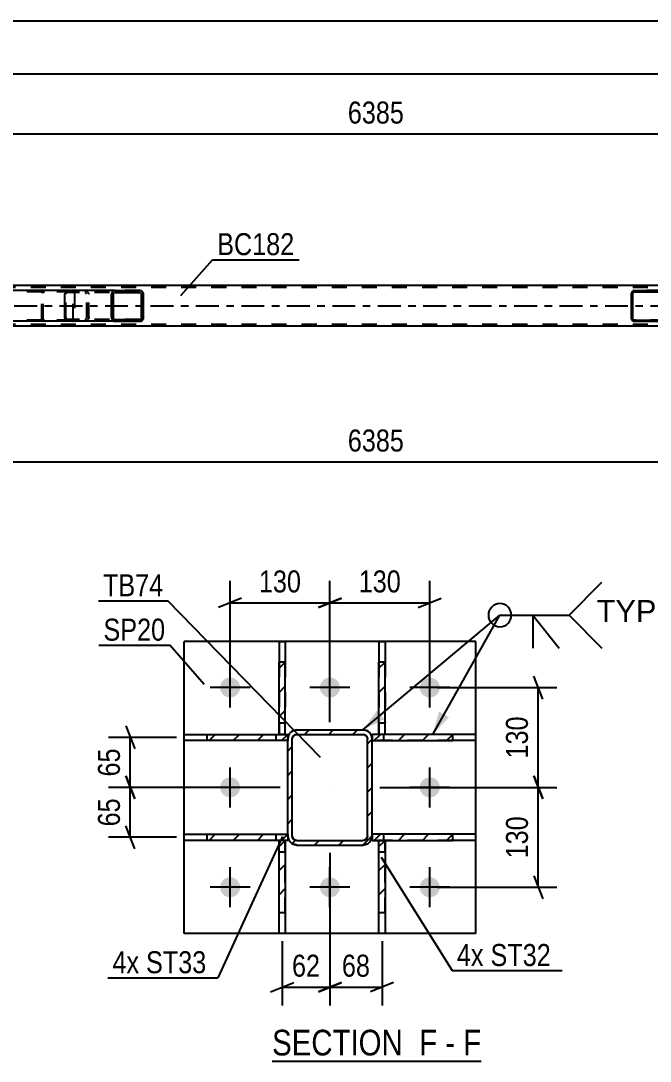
# Model space of a CAD drawing. Header units: millimetres. Extents: x 0 to 841, y 0 to 594.
# Drawn here: x 320.6 to 402.5, y 146 to 281.4 of the extents above; entities that cross this region are included whole.
import ezdxf

# ---------------------------------------------------------------- set-up
doc = ezdxf.new("R2010")
doc.units = ezdxf.units.MM
doc.linetypes.add('DXK_LINE_DOT2', pattern=[3.9198, 1.9599, -1.9599])
doc.linetypes.add('DXK_LINE_DOT3', pattern=[5.9187, 2.979, -0.9799, 0.9799, -0.9799])
doc.styles.add('Arial', font='ARIAL.TTF', dxfattribs={"height": 0.2})
doc.styles.add('Arial Narrow', font='ARIALN.TTF', dxfattribs={"height": 0.2})

# ---------------------------------------------------------------- blocks, each defined once
blk = doc.blocks.new('Unknown-814748264-17 - 5755')
at = {"color": 6, "linetype": 'Continuous'}
blk.add_line((353.31, 145.96), (380.53, 145.96), dxfattribs=at)
at = {"color": 0, "linetype": 'Continuous'}
for points in [[(371.42, 146.71), (371.42, 150.21), (353.31, 150.21), (353.31, 146.71)], [(374.81, 146.71), (374.81, 150.21), (372.47, 150.21), (372.47, 146.71)], [(377.14, 146.71), (377.14, 150.21), (375.86, 150.21), (375.86, 146.71)], [(380.53, 146.71), (380.53, 150.21), (378.19, 150.21), (378.19, 146.71)]]:
    blk.add_wipeout(points, dxfattribs=at)
at = {"color": 7, "linetype": 'Continuous', "style": 'Arial Narrow'}
for s, p in [('SECTION ', (353.31, 146.71)), ('F', (372.47, 146.71)), ('F', (378.19, 146.71)), ('-', (375.86, 146.71))]:
    blk.add_text(s, height=3.34, dxfattribs=at).set_placement(p)
blk = doc.blocks.new('Part-814748264-2548 - 2466')
at = {"color": 2, "linetype": 'Continuous'}
for p, q in [((762.85, 246.91), (100.73, 246.91)), ((493.73, 241.63), (244.33, 241.63))]:
    blk.add_line(p, q, dxfattribs=at)
at = {"color": 7, "linetype": 'DXK_LINE_DOT2'}
for p, q in [((762.85, 246.67), (100.73, 246.67)), ((762.85, 241.87), (100.73, 241.87))]:
    blk.add_line(p, q, dxfattribs=at)
at = {"color": 7, "linetype": 'DXK_LINE_DOT3'}
blk.add_line((100.73, 244.27), (762.85, 244.27), dxfattribs=at)
blk = doc.blocks.new('Part-814748264-2715 - 2466')
at = {"linetype": 'Continuous'}
h = blk.add_hatch(dxfattribs=at)
h.set_pattern_fill('', scale=0.7, style=0, pattern_type=0)
h.set_pattern_definition([(45, (336.537, 245.9688), (-1.57154, 1.57154), [])])
h.paths.add_polyline_path([(336.58, 245.79), (336.54, 245.97), (336.43, 246.12), (336.26, 246.23), (336.07, 246.27), (332.89, 246.27), (332.7, 246.23), (332.53, 246.12), (332.42, 245.97), (332.39, 245.79), (332.39, 242.75), (332.42, 242.56), (332.53, 242.41), (332.7, 242.3), (332.89, 242.27), (336.07, 242.27), (336.26, 242.3), (336.43, 242.41), (336.54, 242.56), (336.58, 242.75)])
h.paths.add_polyline_path([(336.3, 242.65), (336.25, 242.58), (336.17, 242.52), (336.07, 242.51), (332.89, 242.51), (332.79, 242.52), (332.71, 242.58), (332.66, 242.65), (332.64, 242.75), (332.64, 245.79), (332.66, 245.88), (332.71, 245.95), (332.79, 246.01), (332.89, 246.03), (336.07, 246.03), (336.17, 246.01), (336.25, 245.95), (336.3, 245.88), (336.32, 245.79), (336.32, 242.75)])
at = {"color": 2, "linetype": 'Continuous'}
for p, q in [((326.32, 245.79), (326.34, 245.97)), ((326.32, 242.75), (326.32, 245.79)), ((326.34, 245.97), (326.4, 246.12)), ((326.4, 246.12), (326.48, 246.23)), ((326.48, 246.23), (326.59, 246.27)), ((332.89, 246.27), (326.59, 246.27)), ((332.42, 245.97), (332.39, 245.79)), ((332.39, 242.75), (332.39, 245.79)), ((332.64, 245.79), (332.66, 245.88)), ((332.64, 242.75), (332.64, 245.79)), ((332.66, 245.88), (332.71, 245.95)), ((332.89, 246.27), (332.7, 246.23)), ((332.71, 245.95), (332.79, 246.01)), ((332.79, 246.01), (332.89, 246.03)), ((332.89, 246.27), (336.07, 246.27)), ((332.89, 246.03), (336.07, 246.03)), ((336.26, 246.23), (336.07, 246.27)), ((336.07, 246.03), (336.17, 246.01)), ((336.17, 246.01), (336.25, 245.95)), ((336.25, 245.95), (336.3, 245.88)), ((336.3, 245.88), (336.32, 245.79)), ((336.32, 242.75), (336.32, 245.79)), ((336.58, 245.79), (336.54, 245.97)), ((336.58, 242.75), (336.58, 245.79)), ((326.34, 242.56), (326.32, 242.75)), ((326.4, 242.41), (326.34, 242.56)), ((332.39, 242.75), (332.42, 242.56)), ((332.66, 242.65), (332.64, 242.75)), ((332.71, 242.58), (332.66, 242.65)), ((332.79, 242.52), (332.71, 242.58)), ((332.89, 242.51), (332.79, 242.52)), ((332.89, 242.51), (336.07, 242.51)), ((336.17, 242.52), (336.07, 242.51)), ((336.25, 242.58), (336.17, 242.52)), ((336.3, 242.65), (336.25, 242.58)), ((336.32, 242.75), (336.3, 242.65)), ((336.54, 242.56), (336.58, 242.75)), ((326.48, 242.3), (326.4, 242.41)), ((326.59, 242.27), (326.48, 242.3)), ((332.89, 242.27), (326.59, 242.27)), ((332.7, 242.3), (332.89, 242.27)), ((332.89, 242.27), (336.07, 242.27)), ((336.07, 242.27), (336.26, 242.3))]:
    blk.add_line(p, q, dxfattribs=at)
at = {"color": 7, "linetype": 'DXK_LINE_DOT2'}
for p, q in [((326.46, 245.88), (326.45, 245.79)), ((326.45, 242.75), (326.45, 245.79)), ((326.49, 245.95), (326.46, 245.88)), ((326.54, 246.01), (326.49, 245.95)), ((326.59, 246.03), (326.54, 246.01)), ((336.07, 246.03), (326.59, 246.03)), ((327.58, 246.03), (327.58, 246.27)), ((328.92, 246.27), (329.11, 246.23)), ((329.02, 246.01), (328.92, 246.03)), ((329.1, 245.95), (329.02, 246.01)), ((329.15, 245.88), (329.1, 245.95)), ((329.17, 245.79), (329.15, 245.88)), ((329.17, 242.75), (329.17, 245.79)), ((329.39, 245.97), (329.43, 245.79)), ((329.43, 242.75), (329.43, 245.79)), ((336.07, 246.27), (332.89, 246.27)), ((326.45, 242.75), (326.46, 242.65)), ((326.46, 242.65), (326.49, 242.58)), ((326.49, 242.58), (326.54, 242.52)), ((326.54, 242.52), (326.59, 242.51)), ((336.07, 242.51), (326.59, 242.51)), ((327.58, 242.27), (327.58, 242.51)), ((328.92, 242.51), (329.02, 242.52)), ((329.02, 242.52), (329.1, 242.58)), ((329.1, 242.58), (329.15, 242.65)), ((329.15, 242.65), (329.17, 242.75)), ((329.43, 242.75), (329.39, 242.56)), ((329.11, 242.3), (328.92, 242.27)), ((336.07, 242.27), (332.89, 242.27))]:
    blk.add_line(p, q, dxfattribs=at)
for centre, start, end in [((328.94, 245.77), 23.8494, 68.8059), ((328.94, 242.76), 291.1941, 336.1506)]:
    blk.add_arc(centre, 0.492, start, end, dxfattribs=at)
at = {"color": 2, "linetype": 'Continuous'}
for centre, start, end in [((332.87, 245.77), 111.1941, 156.1506), ((336.09, 245.77), 23.8494, 68.8059), ((332.87, 242.76), 203.8494, 248.8059), ((336.09, 242.76), 291.1941, 336.1506)]:
    blk.add_arc(centre, 0.492, start, end, dxfattribs=at)
blk = doc.blocks.new('Part-814748264-2716 - 2466')
at = {"linetype": 'Continuous'}
h = blk.add_hatch(dxfattribs=at)
h.set_pattern_fill('', scale=0.7, style=0, pattern_type=0)
h.set_pattern_definition([(45, (404.339, 246.0676), (-1.57154, 1.57154), [])])
h.paths.add_polyline_path([(404.37, 245.95), (404.34, 246.07), (404.27, 246.17), (404.15, 246.24), (404.02, 246.27), (400.45, 246.27), (400.32, 246.24), (400.21, 246.17), (400.13, 246.07), (400.11, 245.95), (400.11, 242.59), (400.13, 242.46), (400.21, 242.36), (400.32, 242.29), (400.45, 242.27), (404.02, 242.27), (404.15, 242.29), (404.27, 242.36), (404.34, 242.46), (404.37, 242.59)])
h.paths.add_polyline_path([(404.18, 242.52), (404.14, 242.47), (404.09, 242.44), (404.02, 242.43), (400.45, 242.43), (400.38, 242.44), (400.33, 242.47), (400.29, 242.52), (400.28, 242.59), (400.28, 245.95), (400.29, 246.01), (400.33, 246.06), (400.38, 246.09), (400.45, 246.11), (404.02, 246.11), (404.09, 246.09), (404.14, 246.06), (404.18, 246.01), (404.19, 245.95), (404.19, 242.59)])
at = {"color": 2, "linetype": 'Continuous'}
for p, q in [((400.13, 246.07), (400.11, 245.95)), ((400.11, 242.59), (400.11, 245.95)), ((400.28, 245.95), (400.29, 246.01)), ((400.28, 242.59), (400.28, 245.95)), ((400.29, 246.01), (400.33, 246.06)), ((400.45, 246.27), (400.32, 246.24)), ((400.33, 246.06), (400.38, 246.09)), ((400.38, 246.09), (400.45, 246.11)), ((400.45, 246.27), (404.02, 246.27)), ((400.45, 246.11), (404.02, 246.11)), ((411.72, 246.27), (404.02, 246.27)), ((404.15, 246.24), (404.02, 246.27)), ((404.02, 246.11), (404.09, 246.09)), ((404.09, 246.09), (404.14, 246.06)), ((404.14, 246.06), (404.18, 246.01)), ((404.18, 246.01), (404.19, 245.95)), ((404.19, 242.59), (404.19, 245.95)), ((404.37, 245.95), (404.34, 246.07)), ((404.37, 242.59), (404.37, 245.95)), ((400.11, 242.59), (400.13, 242.46)), ((400.29, 242.52), (400.28, 242.59)), ((400.33, 242.47), (400.29, 242.52)), ((400.38, 242.44), (400.33, 242.47)), ((400.45, 242.43), (400.38, 242.44)), ((400.45, 242.43), (404.02, 242.43)), ((404.09, 242.44), (404.02, 242.43)), ((404.14, 242.47), (404.09, 242.44)), ((404.18, 242.52), (404.14, 242.47)), ((404.19, 242.59), (404.18, 242.52)), ((404.34, 242.46), (404.37, 242.59)), ((400.32, 242.29), (400.45, 242.27)), ((400.45, 242.27), (404.02, 242.27)), ((404.02, 242.27), (404.15, 242.29)), ((411.72, 242.27), (404.02, 242.27))]:
    blk.add_line(p, q, dxfattribs=at)
at = {"color": 7, "linetype": 'DXK_LINE_DOT2'}
for p, q in [((404.02, 246.27), (400.45, 246.27)), ((412.37, 246.11), (400.45, 246.11)), ((408.46, 245.95), (408.48, 246.07)), ((408.46, 242.59), (408.46, 245.95)), ((408.64, 246.01), (408.63, 245.95)), ((408.63, 242.59), (408.63, 245.95)), ((408.68, 246.06), (408.64, 246.01)), ((408.67, 246.24), (408.8, 246.27)), ((408.68, 246.06), (408.69, 246.07)), ((408.69, 246.07), (408.73, 246.09)), ((408.73, 246.09), (408.8, 246.11)), ((412.37, 246.27), (411.72, 246.27)), ((412.37, 246.27), (412.5, 246.24)), ((412.44, 246.09), (412.37, 246.11)), ((412.49, 246.06), (412.44, 246.09)), ((412.53, 246.01), (412.49, 246.06)), ((412.54, 245.95), (412.53, 246.01)), ((412.54, 242.59), (412.54, 245.95)), ((412.69, 246.07), (412.71, 245.95)), ((412.71, 245.95), (412.71, 242.59)), ((412.37, 242.43), (400.45, 242.43)), ((408.48, 242.46), (408.46, 242.59)), ((408.63, 242.59), (408.64, 242.52)), ((408.64, 242.52), (408.68, 242.47)), ((408.68, 242.47), (408.69, 242.46)), ((408.69, 242.46), (408.73, 242.44)), ((408.73, 242.44), (408.8, 242.43)), ((412.37, 242.43), (412.44, 242.44)), ((412.44, 242.44), (412.49, 242.47)), ((412.49, 242.47), (412.53, 242.52)), ((412.53, 242.52), (412.54, 242.59)), ((412.71, 242.59), (412.69, 242.46)), ((404.02, 242.27), (400.45, 242.27)), ((408.8, 242.27), (408.67, 242.29)), ((412.37, 242.27), (411.72, 242.27)), ((412.5, 242.29), (412.37, 242.27))]:
    blk.add_line(p, q, dxfattribs=at)
at = {"color": 2, "linetype": 'Continuous'}
for centre, start, end in [((400.44, 245.93), 110.7583, 155.68), ((404.04, 245.93), 24.32, 69.2417), ((400.44, 242.6), 204.32, 249.2417), ((404.04, 242.6), 290.7583, 335.68)]:
    blk.add_arc(centre, 0.331, start, end, dxfattribs=at)
at = {"color": 7, "linetype": 'DXK_LINE_DOT2'}
for centre, start, end in [((408.79, 245.93), 110.7583, 155.6801), ((412.39, 245.93), 24.3199, 69.2417), ((408.79, 242.6), 204.3199, 249.2417), ((412.39, 242.6), 290.7583, 335.6801)]:
    blk.add_arc(centre, 0.331, start, end, dxfattribs=at)
blk = doc.blocks.new('Part-814748264-2740 - 2466')
at = {"linetype": 'Continuous'}
h = blk.add_hatch(dxfattribs=at)
h.set_pattern_fill('', scale=0.7, style=0, pattern_type=0)
h.set_pattern_definition([(45, (319.2049, 246.0676), (-1.57154, 1.57154), [])])
h.paths.add_polyline_path([(319.23, 245.95), (319.2, 246.07), (319.13, 246.17), (319.02, 246.24), (318.89, 246.27), (315.31, 246.27), (315.18, 246.24), (315.07, 246.17), (315, 246.07), (314.97, 245.95), (314.97, 242.59), (315, 242.46), (315.07, 242.36), (315.18, 242.29), (315.31, 242.27), (318.89, 242.27), (319.02, 242.29), (319.13, 242.36), (319.2, 242.46), (319.23, 242.59)])
h.paths.add_polyline_path([(319.05, 242.52), (319.01, 242.47), (318.96, 242.44), (318.89, 242.43), (315.31, 242.43), (315.25, 242.44), (315.19, 242.47), (315.16, 242.52), (315.14, 242.59), (315.14, 245.95), (315.16, 246.01), (315.19, 246.06), (315.25, 246.09), (315.31, 246.11), (318.89, 246.11), (318.96, 246.09), (319.01, 246.06), (319.05, 246.01), (319.06, 245.95), (319.06, 242.59)])
at = {"color": 2, "linetype": 'Continuous'}
for p, q in [((315, 246.07), (314.97, 245.95)), ((314.97, 242.59), (314.97, 245.95)), ((315.14, 245.95), (315.16, 246.01)), ((315.14, 242.59), (315.14, 245.95)), ((315.16, 246.01), (315.19, 246.06)), ((315.31, 246.27), (315.18, 246.24)), ((315.19, 246.06), (315.25, 246.09)), ((315.25, 246.09), (315.31, 246.11)), ((315.31, 246.27), (318.89, 246.27)), ((315.31, 246.11), (318.89, 246.11)), ((326.59, 246.27), (318.89, 246.27)), ((319.02, 246.24), (318.89, 246.27)), ((318.89, 246.11), (318.96, 246.09)), ((318.96, 246.09), (319.01, 246.06)), ((319.01, 246.06), (319.05, 246.01)), ((319.05, 246.01), (319.06, 245.95)), ((319.06, 242.59), (319.06, 245.95)), ((319.23, 245.95), (319.2, 246.07)), ((319.23, 242.59), (319.23, 245.95)), ((314.97, 242.59), (315, 242.46)), ((315.16, 242.52), (315.14, 242.59)), ((315.19, 242.47), (315.16, 242.52)), ((315.25, 242.44), (315.19, 242.47)), ((315.31, 242.43), (315.25, 242.44)), ((315.31, 242.43), (318.89, 242.43)), ((318.96, 242.44), (318.89, 242.43)), ((319.01, 242.47), (318.96, 242.44)), ((319.05, 242.52), (319.01, 242.47)), ((319.06, 242.59), (319.05, 242.52)), ((319.2, 242.46), (319.23, 242.59)), ((315.18, 242.29), (315.31, 242.27)), ((315.31, 242.27), (318.89, 242.27)), ((318.89, 242.27), (319.02, 242.29)), ((326.59, 242.27), (318.89, 242.27))]:
    blk.add_line(p, q, dxfattribs=at)
at = {"color": 7, "linetype": 'DXK_LINE_DOT2'}
for p, q in [((318.89, 246.27), (315.31, 246.27)), ((327.24, 246.11), (315.31, 246.11)), ((323.32, 245.95), (323.35, 246.07)), ((323.32, 242.59), (323.32, 245.95)), ((323.51, 246.01), (323.49, 245.95)), ((323.49, 242.59), (323.49, 245.95)), ((323.54, 246.06), (323.51, 246.01)), ((323.53, 246.24), (323.66, 246.27)), ((323.54, 246.06), (323.56, 246.07)), ((323.56, 246.07), (323.6, 246.09)), ((323.6, 246.09), (323.66, 246.11)), ((327.24, 246.27), (326.59, 246.27)), ((327.24, 246.27), (327.37, 246.24)), ((327.3, 246.09), (327.24, 246.11)), ((327.36, 246.06), (327.3, 246.09)), ((327.4, 246.01), (327.36, 246.06)), ((327.41, 245.95), (327.4, 246.01)), ((327.41, 242.59), (327.41, 245.95)), ((327.55, 246.07), (327.58, 245.95)), ((327.58, 245.95), (327.58, 242.59)), ((327.24, 242.43), (315.31, 242.43)), ((323.35, 242.46), (323.32, 242.59)), ((323.49, 242.59), (323.51, 242.52)), ((323.51, 242.52), (323.54, 242.47)), ((323.54, 242.47), (323.56, 242.46)), ((323.56, 242.46), (323.6, 242.44)), ((323.6, 242.44), (323.66, 242.43)), ((327.24, 242.43), (327.3, 242.44)), ((327.3, 242.44), (327.36, 242.47)), ((327.36, 242.47), (327.4, 242.52)), ((327.4, 242.52), (327.41, 242.59)), ((327.58, 242.59), (327.55, 242.46)), ((318.89, 242.27), (315.31, 242.27)), ((323.66, 242.27), (323.53, 242.29)), ((327.24, 242.27), (326.59, 242.27)), ((327.37, 242.29), (327.24, 242.27))]:
    blk.add_line(p, q, dxfattribs=at)
at = {"color": 2, "linetype": 'Continuous'}
for centre, start, end in [((315.3, 245.93), 110.7583, 155.68), ((318.9, 245.93), 24.32, 69.2417), ((315.3, 242.6), 204.32, 249.2417), ((318.9, 242.6), 290.7583, 335.68)]:
    blk.add_arc(centre, 0.331, start, end, dxfattribs=at)
at = {"color": 7, "linetype": 'DXK_LINE_DOT2'}
for centre, start, end in [((323.65, 245.93), 110.7583, 155.6801), ((327.25, 245.93), 24.3199, 69.2417), ((323.65, 242.6), 204.3199, 249.2417), ((327.25, 242.6), 290.7583, 335.6801)]:
    blk.add_arc(centre, 0.331, start, end, dxfattribs=at)
blk = doc.blocks.new('Part-814748264-5827 - 5755')
at = {"color": 2, "linetype": 'Continuous'}
for p, q in [((341.84, 162.6), (341.84, 200.6)), ((379.84, 200.6), (341.84, 200.6)), ((379.84, 162.6), (379.84, 200.6)), ((379.84, 162.6), (341.84, 162.6))]:
    blk.add_line(p, q, dxfattribs=at)
blk = doc.blocks.new('Bolt-814748264-5774 - 5755')
at = {"linetype": 'Continuous'}
for points in [[(346.54, 194.6, -1), (349.14, 194.6, -1)], [(359.54, 194.6, -1), (362.14, 194.6, -1)], [(372.54, 194.6, -1), (375.14, 194.6, -1)], [(346.54, 181.6, -1), (349.14, 181.6, -1)], [(372.54, 181.6, -1), (375.14, 181.6, -1)], [(346.54, 168.6, -1), (349.14, 168.6, -1)], [(359.54, 168.6, -1), (362.14, 168.6, -1)], [(372.54, 168.6, -1), (375.14, 168.6, -1)]]:
    blk.add_hatch(color=1, dxfattribs=at).paths.add_polyline_path(points)
at = {"color": 1, "linetype": 'Continuous'}
for p, q in [((347.84, 192), (347.84, 197.2)), ((360.84, 192), (360.84, 197.2)), ((373.84, 192), (373.84, 197.2)), ((350.44, 194.6), (345.24, 194.6)), ((363.44, 194.6), (358.24, 194.6)), ((376.44, 194.6), (371.24, 194.6)), ((347.84, 179), (347.84, 184.2)), ((373.84, 179), (373.84, 184.2)), ((350.44, 181.6), (345.24, 181.6)), ((376.44, 181.6), (371.24, 181.6)), ((347.84, 166), (347.84, 171.2)), ((360.84, 166), (360.84, 171.2)), ((373.84, 166), (373.84, 171.2)), ((350.44, 168.6), (345.24, 168.6)), ((363.44, 168.6), (358.24, 168.6)), ((376.44, 168.6), (371.24, 168.6))]:
    blk.add_line(p, q, dxfattribs=at)
blk = doc.blocks.new('Part-814748264-5816 - 5755')
at = {"linetype": 'Continuous'}
h = blk.add_hatch(dxfattribs=at)
h.set_pattern_fill('', scale=0.7, style=0, pattern_type=0)
h.set_pattern_definition([(45, (376.8335, 188.4969), (-1.57154, 1.57154), [])])
h.paths.add_polyline_path([(376.83, 187.7), (376.83, 188.5), (366.34, 188.5), (366.34, 187.7)])
at = {"color": 7, "linetype": 'DXK_LINE_DOT2'}
for p, q in [((376.83, 188.5), (366.34, 188.5)), ((366.34, 188.5), (366.34, 187.7)), ((367.84, 187.7), (367.84, 188.5)), ((376.83, 187.7), (366.34, 187.7))]:
    blk.add_line(p, q, dxfattribs=at)
at = {"color": 2, "linetype": 'Continuous'}
for p, q in [((376.83, 188.5), (366.34, 188.5)), ((366.34, 188.5), (366.34, 187.7)), ((379.84, 188.5), (376.83, 188.5)), ((376.83, 187.7), (376.83, 188.5)), ((379.84, 187.7), (379.84, 188.5)), ((366.34, 187.7), (376.83, 187.7)), ((379.84, 187.7), (376.83, 187.7))]:
    blk.add_line(p, q, dxfattribs=at)
blk = doc.blocks.new('Part-814748264-5837 - 5755')
at = {"linetype": 'Continuous'}
h = blk.add_hatch(dxfattribs=at)
h.set_pattern_fill('', scale=0.7, style=0, pattern_type=0)
h.set_pattern_definition([(45, (366.3352, 175.2994), (-1.57154, 1.57154), [])])
h.paths.add_polyline_path([(366.24, 174.84), (366.34, 175.3), (366.34, 187.9), (366.24, 188.36), (365.98, 188.75), (365.59, 189.01), (365.14, 189.1), (356.54, 189.1), (356.08, 189.01), (355.69, 188.75), (355.43, 188.36), (355.34, 187.9), (355.34, 175.3), (355.43, 174.84), (355.69, 174.45), (356.08, 174.19), (356.54, 174.1), (365.14, 174.1), (365.59, 174.19), (365.98, 174.45)])
h.paths.add_polyline_path([(365.36, 174.75), (365.14, 174.7), (356.54, 174.7), (356.31, 174.75), (356.11, 174.88), (355.98, 175.07), (355.94, 175.3), (355.94, 187.9), (355.98, 188.13), (356.11, 188.32), (356.31, 188.45), (356.54, 188.5), (365.14, 188.5), (365.36, 188.45), (365.56, 188.32), (365.69, 188.13), (365.74, 187.9), (365.74, 175.3), (365.69, 175.07), (365.56, 174.88)])
at = {"color": 7, "linetype": 'DXK_LINE_DOT2'}
for p, q in [((355.34, 187.9), (355.43, 188.36)), ((356.11, 188.32), (355.98, 188.13)), ((356.08, 189.01), (356.54, 189.1)), ((356.31, 188.45), (356.11, 188.32)), ((356.54, 188.5), (356.31, 188.45)), ((356.54, 189.1), (365.14, 189.1)), ((356.54, 188.5), (365.14, 188.5)), ((365.14, 189.1), (365.59, 189.01)), ((365.36, 188.45), (365.14, 188.5)), ((365.56, 188.32), (365.36, 188.45)), ((365.69, 188.13), (365.56, 188.32)), ((366.24, 188.36), (366.34, 187.9)), ((355.34, 175.3), (355.34, 187.9)), ((355.98, 188.13), (355.94, 187.9)), ((355.94, 175.3), (355.94, 187.9)), ((365.74, 187.9), (365.69, 188.13)), ((365.74, 175.3), (365.74, 187.9)), ((366.34, 175.3), (366.34, 187.9)), ((355.43, 174.84), (355.34, 175.3)), ((355.94, 175.3), (355.98, 175.07)), ((355.98, 175.07), (356.11, 174.88)), ((356.11, 174.88), (356.31, 174.75)), ((356.31, 174.75), (356.54, 174.7)), ((365.14, 174.7), (365.36, 174.75)), ((365.36, 174.75), (365.56, 174.88)), ((365.56, 174.88), (365.69, 175.07)), ((365.69, 175.07), (365.74, 175.3)), ((366.34, 175.3), (366.24, 174.84)), ((356.54, 174.1), (356.08, 174.19)), ((356.54, 174.7), (365.14, 174.7)), ((356.54, 174.1), (365.14, 174.1)), ((365.59, 174.19), (365.14, 174.1))]:
    blk.add_line(p, q, dxfattribs=at)
at = {"color": 2, "linetype": 'Continuous'}
for p, q in [((355.43, 188.36), (355.34, 187.9)), ((355.98, 188.13), (356.11, 188.32)), ((356.54, 189.1), (356.08, 189.01)), ((356.11, 188.32), (356.31, 188.45)), ((356.31, 188.45), (356.54, 188.5)), ((356.54, 189.1), (365.14, 189.1)), ((356.54, 188.5), (365.14, 188.5)), ((365.59, 189.01), (365.14, 189.1)), ((365.14, 188.5), (365.36, 188.45)), ((365.36, 188.45), (365.56, 188.32)), ((365.56, 188.32), (365.69, 188.13)), ((366.34, 187.9), (366.24, 188.36)), ((355.34, 175.3), (355.34, 187.9)), ((355.94, 187.9), (355.98, 188.13)), ((355.94, 175.3), (355.94, 187.9)), ((365.69, 188.13), (365.74, 187.9)), ((365.74, 175.3), (365.74, 187.9)), ((366.34, 175.3), (366.34, 187.9)), ((355.34, 175.3), (355.43, 174.84)), ((355.98, 175.07), (355.94, 175.3)), ((356.11, 174.88), (355.98, 175.07)), ((356.31, 174.75), (356.11, 174.88)), ((356.54, 174.7), (356.31, 174.75)), ((365.36, 174.75), (365.14, 174.7)), ((365.56, 174.88), (365.36, 174.75)), ((365.69, 175.07), (365.56, 174.88)), ((365.74, 175.3), (365.69, 175.07)), ((366.24, 174.84), (366.34, 175.3)), ((356.08, 174.19), (356.54, 174.1)), ((356.54, 174.7), (365.14, 174.7)), ((356.54, 174.1), (365.14, 174.1)), ((365.14, 174.1), (365.59, 174.19))]:
    blk.add_line(p, q, dxfattribs=at)
at = {"color": 7, "linetype": 'DXK_LINE_DOT3'}
blk.add_line((360.84, 181.6), (360.84, 181.6), dxfattribs=at)
at = {"color": 7, "linetype": 'DXK_LINE_DOT2'}
for centre, start, end in [((356.54, 187.9), 112.5, 157.5), ((365.14, 187.9), 22.5, 67.5), ((356.54, 175.3), 202.5, 247.5), ((365.14, 175.3), 292.5, 337.5)]:
    blk.add_arc(centre, 1.2, start, end, dxfattribs=at)
at = {"color": 2, "linetype": 'Continuous'}
for centre, start, end in [((356.54, 187.9), 112.5, 157.5), ((365.14, 187.9), 22.5, 67.5), ((356.54, 175.3), 202.5, 247.5), ((365.14, 175.3), 292.5, 337.5)]:
    blk.add_arc(centre, 1.2, start, end, dxfattribs=at)
blk = doc.blocks.new('Part-814748264-5821 - 5755')
at = {"linetype": 'Continuous'}
h = blk.add_hatch(dxfattribs=at)
h.set_pattern_fill('', scale=0.7, style=0, pattern_type=0)
h.set_pattern_definition([(45, (376.8335, 175.4969), (-1.57154, 1.57154), [])])
h.paths.add_polyline_path([(376.83, 174.7), (376.83, 175.5), (366.34, 175.5), (366.34, 174.7)])
at = {"color": 7, "linetype": 'DXK_LINE_DOT2'}
for p, q in [((376.83, 175.5), (366.34, 175.5)), ((366.34, 175.5), (366.34, 174.7)), ((367.84, 174.7), (367.84, 175.5)), ((376.83, 174.7), (366.34, 174.7))]:
    blk.add_line(p, q, dxfattribs=at)
at = {"color": 2, "linetype": 'Continuous'}
for p, q in [((376.83, 175.5), (366.34, 175.5)), ((366.34, 175.5), (366.34, 174.7)), ((379.84, 175.5), (376.83, 175.5)), ((376.83, 174.7), (376.83, 175.5)), ((379.84, 174.7), (379.84, 175.5)), ((366.34, 174.7), (376.83, 174.7)), ((379.84, 174.7), (376.83, 174.7))]:
    blk.add_line(p, q, dxfattribs=at)
blk = doc.blocks.new('Part-814748264-5889 - 5755')
at = {"linetype": 'Continuous'}
h = blk.add_hatch(dxfattribs=at)
h.set_pattern_fill('', scale=0.7, style=0, pattern_type=0)
h.set_pattern_definition([(45, (355.3352, 175.4966), (-1.57154, 1.57154), [])])
h.paths.add_polyline_path([(355.34, 174.7), (355.34, 175.5), (344.84, 175.5), (344.84, 174.7)])
at = {"color": 2, "linetype": 'Continuous'}
for p, q in [((341.84, 174.7), (341.84, 175.5)), ((341.84, 175.5), (344.84, 175.5)), ((344.84, 175.5), (355.34, 175.5)), ((344.84, 174.7), (344.84, 175.5)), ((355.34, 175.5), (355.34, 174.7)), ((344.84, 174.7), (341.84, 174.7)), ((355.34, 174.7), (344.84, 174.7))]:
    blk.add_line(p, q, dxfattribs=at)
at = {"color": 7, "linetype": 'DXK_LINE_DOT2'}
for p, q in [((344.84, 175.5), (355.34, 175.5)), ((353.84, 174.7), (353.84, 175.5)), ((355.34, 175.5), (355.34, 174.7)), ((355.34, 174.7), (344.84, 174.7))]:
    blk.add_line(p, q, dxfattribs=at)
blk = doc.blocks.new('Part-814748264-5911 - 5755')
at = {"linetype": 'Continuous'}
h = blk.add_hatch(dxfattribs=at)
h.set_pattern_fill('', scale=0.7, style=0, pattern_type=0)
h.set_pattern_definition([(45, (368.0192, 197.909), (-1.57154, 1.57154), [])])
h.paths.add_polyline_path([(368.02, 188.51), (368.02, 197.91), (367.22, 197.91), (367.22, 188.51)])
at = {"color": 2, "linetype": 'Continuous'}
for p, q in [((367.22, 200.6), (367.22, 197.91)), ((367.22, 200.6), (368.02, 200.6)), ((368.02, 200.6), (368.02, 197.91)), ((367.22, 188.51), (367.22, 197.91)), ((368.02, 197.91), (367.22, 197.91)), ((368.02, 188.51), (368.02, 197.91)), ((367.22, 188.51), (368.02, 188.51))]:
    blk.add_line(p, q, dxfattribs=at)
at = {"color": 7, "linetype": 'DXK_LINE_DOT2'}
for p, q in [((367.22, 197.91), (367.22, 188.51)), ((368.02, 197.91), (368.02, 190.01)), ((367.22, 190.01), (368.02, 190.01)), ((368.02, 188.51), (368.02, 190.01)), ((367.22, 188.51), (368.02, 188.51))]:
    blk.add_line(p, q, dxfattribs=at)
blk = doc.blocks.new('Part-814748264-5928 - 5755')
at = {"linetype": 'Continuous'}
h = blk.add_hatch(dxfattribs=at)
h.set_pattern_fill('', scale=0.7, style=0, pattern_type=0)
h.set_pattern_definition([(45, (355.0198, 197.909), (-1.57154, 1.57154), [])])
h.paths.add_polyline_path([(355.02, 188.51), (355.02, 197.91), (354.22, 197.91), (354.22, 188.51)])
at = {"color": 2, "linetype": 'Continuous'}
for p, q in [((354.22, 200.6), (354.22, 197.91)), ((354.22, 200.6), (355.02, 200.6)), ((355.02, 200.6), (355.02, 197.91)), ((354.22, 188.51), (354.22, 197.91)), ((355.02, 197.91), (354.22, 197.91)), ((355.02, 188.51), (355.02, 197.91)), ((354.22, 188.51), (355.02, 188.51))]:
    blk.add_line(p, q, dxfattribs=at)
at = {"color": 7, "linetype": 'DXK_LINE_DOT2'}
for p, q in [((354.22, 197.91), (354.22, 188.51)), ((355.02, 197.91), (355.02, 190.01)), ((354.22, 190.01), (355.02, 190.01)), ((355.02, 188.51), (355.02, 190.01)), ((354.22, 188.51), (355.02, 188.51))]:
    blk.add_line(p, q, dxfattribs=at)
blk = doc.blocks.new('Part-814748264-5933 - 5755')
at = {"linetype": 'Continuous'}
h = blk.add_hatch(dxfattribs=at)
h.set_pattern_fill('', scale=0.7, style=0, pattern_type=0)
h.set_pattern_definition([(45, (368.0197, 174.7068), (-1.57154, 1.57154), [])])
h.paths.add_polyline_path([(368.02, 165.29), (368.02, 174.71), (367.22, 174.71), (367.22, 165.29)])
at = {"color": 7, "linetype": 'DXK_LINE_DOT2'}
for p, q in [((367.22, 173.21), (367.22, 174.71)), ((367.22, 174.71), (368.02, 174.71)), ((368.02, 165.29), (368.02, 174.71)), ((367.22, 173.21), (368.02, 173.21)), ((367.22, 165.29), (367.22, 173.21))]:
    blk.add_line(p, q, dxfattribs=at)
at = {"color": 2, "linetype": 'Continuous'}
for p, q in [((367.22, 165.29), (367.22, 174.71)), ((367.22, 174.71), (368.02, 174.71)), ((368.02, 174.71), (368.02, 165.29)), ((367.22, 162.6), (367.22, 165.29)), ((368.02, 165.29), (367.22, 165.29)), ((368.02, 165.29), (368.02, 162.6)), ((368.02, 162.6), (367.22, 162.6))]:
    blk.add_line(p, q, dxfattribs=at)
blk = doc.blocks.new('Part-814748264-5938 - 5755')
at = {"linetype": 'Continuous'}
h = blk.add_hatch(dxfattribs=at)
h.set_pattern_fill('', scale=0.7, style=0, pattern_type=0)
h.set_pattern_definition([(45, (355.0203, 174.7068), (-1.57154, 1.57154), [])])
h.paths.add_polyline_path([(355.02, 165.29), (355.02, 174.71), (354.22, 174.71), (354.22, 165.29)])
at = {"color": 7, "linetype": 'DXK_LINE_DOT2'}
for p, q in [((354.22, 173.21), (354.22, 174.71)), ((354.22, 174.71), (355.02, 174.71)), ((355.02, 165.29), (355.02, 174.71)), ((354.22, 173.21), (355.02, 173.21)), ((354.22, 165.29), (354.22, 173.21))]:
    blk.add_line(p, q, dxfattribs=at)
at = {"color": 2, "linetype": 'Continuous'}
for p, q in [((354.22, 165.29), (354.22, 174.71)), ((354.22, 174.71), (355.02, 174.71)), ((355.02, 174.71), (355.02, 165.29)), ((354.22, 162.6), (354.22, 165.29)), ((355.02, 165.29), (354.22, 165.29)), ((355.02, 165.29), (355.02, 162.6)), ((355.02, 162.6), (354.22, 162.6))]:
    blk.add_line(p, q, dxfattribs=at)
blk = doc.blocks.new('Part-814748264-5943 - 5755')
at = {"linetype": 'Continuous'}
h = blk.add_hatch(dxfattribs=at)
h.set_pattern_fill('', scale=0.7, style=0, pattern_type=0)
h.set_pattern_definition([(45, (355.3352, 188.4966), (-1.57154, 1.57154), [])])
h.paths.add_polyline_path([(355.34, 187.7), (355.34, 188.5), (344.84, 188.5), (344.84, 187.7)])
at = {"color": 2, "linetype": 'Continuous'}
for p, q in [((341.84, 187.7), (341.84, 188.5)), ((341.84, 188.5), (344.84, 188.5)), ((344.84, 188.5), (355.34, 188.5)), ((344.84, 187.7), (344.84, 188.5)), ((355.34, 188.5), (355.34, 187.7)), ((344.84, 187.7), (341.84, 187.7)), ((355.34, 187.7), (344.84, 187.7))]:
    blk.add_line(p, q, dxfattribs=at)
at = {"color": 7, "linetype": 'DXK_LINE_DOT2'}
for p, q in [((344.84, 188.5), (355.34, 188.5)), ((353.84, 187.7), (353.84, 188.5)), ((355.34, 188.5), (355.34, 187.7)), ((355.34, 187.7), (344.84, 187.7))]:
    blk.add_line(p, q, dxfattribs=at)
blk = doc.blocks.new('StraightDimension-814748264-2802 - 2466')
at = {"color": 7, "linetype": 'Continuous'}
blk.add_line((239.13, 223.97), (494.53, 223.97), dxfattribs=at)
at = {"color": 0}
blk.add_wipeout([(371.09, 224.72), (371.09, 228.92), (362.57, 228.92), (362.57, 224.72)], dxfattribs=at)
at = {"color": 3, "style": 'Arial Narrow'}
blk.add_text('6385', height=2.863, dxfattribs=at).set_placement((363.17, 225.32))
blk = doc.blocks.new('StraightDimension-814748264-2827 - 2466')
at = {"color": 7, "linetype": 'Continuous'}
blk.add_line((239.13, 266.66), (494.53, 266.66), dxfattribs=at)
at = {"color": 0}
blk.add_wipeout([(371.09, 267.41), (371.09, 271.61), (362.57, 271.61), (362.57, 267.41)], dxfattribs=at)
at = {"color": 3, "style": 'Arial Narrow'}
blk.add_text('6385', height=2.863, dxfattribs=at).set_placement((363.17, 268.01))
blk = doc.blocks.new('StraightDimension-814748264-2917 - 2466')
at = {"color": 7, "linetype": 'Continuous'}
blk.add_line((89.87, 281.39), (773.71, 281.39), dxfattribs=at)
blk = doc.blocks.new('StraightDimension-814748264-8525 - 2466')
at = {"color": 7, "linetype": 'Continuous'}
blk.add_line((90.51, 274.5), (773.07, 274.5), dxfattribs=at)
blk = doc.blocks.new('StraightDimension-814748264-6022 - 5755')
at = {"color": 7, "linetype": 'Continuous'}
for p, q in [((360.84, 173.1), (360.84, 153.21)), ((367.62, 161.6), (367.62, 153.21)), ((359.34, 155.01), (362.34, 156.21)), ((369.12, 156.21), (366.12, 155.01)), ((360.84, 155.61), (367.62, 155.61))]:
    blk.add_line(p, q, dxfattribs=at)
at = {"color": 0}
blk.add_wipeout([(366.66, 156.36), (366.66, 160.56), (361.8, 160.56), (361.8, 156.36)], dxfattribs=at)
at = {"color": 3, "style": 'Arial Narrow'}
blk.add_text('68', height=2.863, dxfattribs=at).set_placement((362.4, 156.96))
blk = doc.blocks.new('StraightDimension-814748264-5992 - 5755')
at = {"color": 7, "linetype": 'Continuous'}
for p, q in [((388.57, 180.1), (387.37, 183.1)), ((367.34, 181.6), (390.37, 181.6)), ((387.97, 168.6), (387.97, 181.6)), ((387.37, 170.1), (388.57, 167.1)), ((374.84, 168.6), (390.37, 168.6))]:
    blk.add_line(p, q, dxfattribs=at)
at = {"color": 0}
blk.add_wipeout([(387.22, 178.44), (383.02, 178.44), (383.02, 171.76), (387.22, 171.76)], dxfattribs=at)
at = {"color": 3, "style": 'Arial Narrow'}
blk.add_text('130', height=2.863, rotation=90.0002, dxfattribs=at).set_placement((386.62, 172.36))
blk = doc.blocks.new('StraightDimension-814748264-6002 - 5755')
at = {"color": 7, "linetype": 'Continuous'}
for p, q in [((388.57, 193.1), (387.37, 196.1)), ((374.84, 194.6), (390.37, 194.6)), ((387.97, 181.6), (387.97, 194.6)), ((387.37, 183.1), (388.57, 180.1)), ((367.34, 181.6), (390.37, 181.6))]:
    blk.add_line(p, q, dxfattribs=at)
at = {"color": 0}
blk.add_wipeout([(387.22, 191.44), (383.02, 191.44), (383.02, 184.76), (387.22, 184.76)], dxfattribs=at)
at = {"color": 3, "style": 'Arial Narrow'}
blk.add_text('130', height=2.863, rotation=90.0002, dxfattribs=at).set_placement((386.62, 185.36))
blk = doc.blocks.new('StraightDimension-814748264-5960 - 5755')
at = {"color": 7, "linetype": 'Continuous'}
for p, q in [((360.84, 190.1), (360.84, 208.48)), ((373.84, 195.6), (373.84, 208.48)), ((362.34, 206.23), (359.34, 205.03)), ((372.34, 205.03), (375.34, 206.23)), ((360.84, 205.63), (373.84, 205.63))]:
    blk.add_line(p, q, dxfattribs=at)
at = {"color": 0}
blk.add_wipeout([(370.68, 206.38), (370.68, 210.58), (363.99, 210.58), (363.99, 206.38)], dxfattribs=at)
at = {"color": 3, "style": 'Arial Narrow'}
blk.add_text('130', height=2.863, dxfattribs=at).set_placement((364.59, 206.98))
blk = doc.blocks.new('StraightDimension-814748264-5969 - 5755')
at = {"color": 7, "linetype": 'Continuous'}
for p, q in [((347.84, 195.6), (347.84, 208.48)), ((360.84, 190.1), (360.84, 208.48)), ((349.34, 206.23), (346.34, 205.03)), ((359.34, 205.03), (362.34, 206.23)), ((347.84, 205.63), (360.84, 205.63))]:
    blk.add_line(p, q, dxfattribs=at)
at = {"color": 0}
blk.add_wipeout([(357.68, 206.38), (357.68, 210.58), (350.99, 210.58), (350.99, 206.38)], dxfattribs=at)
at = {"color": 3, "style": 'Arial Narrow'}
blk.add_text('130', height=2.863, dxfattribs=at).set_placement((351.59, 206.98))
blk = doc.blocks.new('StraightDimension-814748264-5979 - 5755')
at = {"color": 7, "linetype": 'Continuous'}
for p, q in [((334.24, 189.6), (335.44, 186.6)), ((340.84, 188.1), (331.99, 188.1)), ((334.84, 181.6), (334.84, 188.1)), ((335.44, 180.1), (334.24, 183.1)), ((354.34, 181.6), (331.99, 181.6))]:
    blk.add_line(p, q, dxfattribs=at)
at = {"color": 0}
blk.add_wipeout([(334.09, 187.28), (329.89, 187.28), (329.89, 182.42), (334.09, 182.42)], dxfattribs=at)
at = {"color": 3, "style": 'Arial Narrow'}
blk.add_text('65', height=2.863, rotation=90.0002, dxfattribs=at).set_placement((333.49, 183.02))
blk = doc.blocks.new('StraightDimension-814748264-5985 - 5755')
at = {"color": 7, "linetype": 'Continuous'}
for p, q in [((334.24, 183.1), (335.44, 180.1)), ((354.34, 181.6), (331.99, 181.6)), ((334.84, 175.1), (334.84, 181.6)), ((335.44, 173.6), (334.24, 176.6)), ((340.84, 175.1), (331.99, 175.1))]:
    blk.add_line(p, q, dxfattribs=at)
at = {"color": 0}
blk.add_wipeout([(334.09, 180.78), (329.89, 180.78), (329.89, 175.92), (334.09, 175.92)], dxfattribs=at)
at = {"color": 3, "style": 'Arial Narrow'}
blk.add_text('65', height=2.863, rotation=90.0002, dxfattribs=at).set_placement((333.49, 176.52))
blk = doc.blocks.new('StraightDimension-814748264-6013 - 5755')
at = {"color": 7, "linetype": 'Continuous'}
for p, q in [((360.84, 173.1), (360.84, 153.21)), ((354.62, 161.6), (354.62, 153.21)), ((353.12, 155.01), (356.12, 156.21)), ((362.34, 156.21), (359.34, 155.01)), ((354.62, 155.61), (360.84, 155.61))]:
    blk.add_line(p, q, dxfattribs=at)
at = {"color": 0}
blk.add_wipeout([(360.16, 156.36), (360.16, 160.56), (355.3, 160.56), (355.3, 156.36)], dxfattribs=at)
at = {"color": 3, "style": 'Arial Narrow'}
blk.add_text('62', height=2.863, dxfattribs=at).set_placement((355.9, 156.96))
blk = doc.blocks.new('Mark-814748264-2544 - 2466')
at = {"color": 0}
blk.add_wipeout([(356.21, 250.88), (356.21, 253.88), (346.16, 253.88), (346.16, 250.88)], dxfattribs=at)
blk.add_wipeout([(356.21, 250.88), (356.21, 253.88), (346.16, 253.88), (346.16, 250.88)], dxfattribs=at)
at = {"color": 30, "linetype": 'Continuous'}
for p, q in [((341.42, 245.65), (345.56, 250.28)), ((345.56, 250.28), (356.81, 250.28))]:
    blk.add_line(p, q, dxfattribs=at)
at = {"color": 3, "style": 'Arial Narrow'}
blk.add_text('BC182', height=2.863, dxfattribs=at).set_placement((346.16, 250.88))
blk = doc.blocks.new('Mark-814748264-5823 - 5755')
at = {"color": 0}
blk.add_wipeout([(339.39, 200.7), (339.39, 203.7), (331.35, 203.7), (331.35, 200.7)], dxfattribs=at)
blk.add_wipeout([(339.39, 200.7), (339.39, 203.7), (331.35, 203.7), (331.35, 200.7)], dxfattribs=at)
at = {"color": 30, "linetype": 'Continuous'}
for p in [(330.75, 200.1), (344.46, 195.01)]:
    blk.add_line(p, (339.99, 200.1), dxfattribs=at)
at = {"color": 3, "style": 'Arial Narrow'}
blk.add_text('SP20', height=2.863, dxfattribs=at).set_placement((331.35, 200.7))
blk = doc.blocks.new('Mark-814748264-5833 - 5755')
at = {"color": 0}
blk.add_wipeout([(339.14, 206.48), (339.14, 209.48), (331.29, 209.48), (331.29, 206.48)], dxfattribs=at)
blk.add_wipeout([(339.14, 206.48), (339.14, 209.48), (331.29, 209.48), (331.29, 206.48)], dxfattribs=at)
at = {"color": 30, "linetype": 'Continuous'}
for p in [(330.69, 205.88), (359.59, 185.48)]:
    blk.add_line(p, (339.74, 205.88), dxfattribs=at)
at = {"color": 3, "style": 'Arial Narrow'}
blk.add_text('TB74', height=2.863, dxfattribs=at).set_placement((331.29, 206.48))
blk = doc.blocks.new('WeldMark-814748264-6031 - 5755')
at = {"linetype": 'Continuous'}
for points in [[(367.92, 190.45), (365.14, 189.1), (366.96, 191.6)], [(376.35, 190.74), (374.22, 188.5), (375.04, 191.48)]]:
    blk.add_hatch(color=30, dxfattribs=at).paths.add_polyline_path(points)
at = {"color": 30, "linetype": 'Continuous'}
for p, q in [((365.14, 189.1), (382.97, 204.02)), ((374.22, 188.5), (382.97, 204.02)), ((382.97, 204.02), (391.97, 204.02))]:
    blk.add_line(p, q, dxfattribs=at)
at = {"color": 3, "linetype": 'Continuous'}
for q in [(390.69, 199.74), (387.26, 199.74)]:
    blk.add_line((387.26, 204.02), q, dxfattribs=at)
for start, end in [(90, 270), (270, 90)]:
    blk.add_arc((382.97, 204.02), 1.5, start, end, dxfattribs=at)
at = {"color": 0, "linetype": 'Continuous'}
blk.add_wipeout([(403.35, 203.12), (403.35, 206.12), (395.57, 206.12), (395.57, 203.12)], dxfattribs=at)
blk.add_wipeout([(403.35, 203.12), (403.35, 206.12), (395.57, 206.12), (395.57, 203.12)], dxfattribs=at)
at = {"color": 3, "linetype": 'Continuous'}
for q in [(396.26, 208.31), (396.26, 199.74)]:
    blk.add_line((391.97, 204.02), q, dxfattribs=at)
at = {"color": 3, "linetype": 'Continuous', "style": 'Arial'}
blk.add_text('TYP', height=2.865, dxfattribs=at).set_placement((395.57, 203.12))
blk = doc.blocks.new('MarkSet-814748264-6080 - 5755')
at = {"color": 30, "linetype": 'Continuous'}
blk.add_line((354.64, 175.2), (346.24, 156.81), dxfattribs=at)
at = {"color": 0}
for points in [[(335.99, 157.41), (335.99, 160.41), (332.52, 160.41), (332.52, 157.41)], [(344.74, 157.41), (344.74, 160.41), (336.89, 160.41), (336.89, 157.41)]]:
    blk.add_wipeout(points, dxfattribs=at)
for points in [[(335.99, 157.41), (335.99, 160.41), (332.52, 160.41), (332.52, 157.41)], [(344.74, 157.41), (344.74, 160.41), (336.89, 160.41), (336.89, 157.41)]]:
    blk.add_wipeout(points, dxfattribs=at)
at = {"color": 30, "linetype": 'Continuous'}
blk.add_line((331.92, 156.81), (346.24, 156.81), dxfattribs=at)
at = {"color": 3, "style": 'Arial Narrow'}
for s, p in [('4x', (332.52, 157.41)), ('ST33', (336.89, 157.41))]:
    blk.add_text(s, height=2.863, dxfattribs=at).set_placement(p)
blk = doc.blocks.new('MarkSet-814748264-6110 - 5755')
at = {"color": 0}
for points in [[(380.85, 158.35), (380.85, 161.35), (377.37, 161.35), (377.37, 158.35)], [(389.6, 158.35), (389.6, 161.35), (381.75, 161.35), (381.75, 158.35)]]:
    blk.add_wipeout(points, dxfattribs=at)
for points in [[(380.85, 158.35), (380.85, 161.35), (377.37, 161.35), (377.37, 158.35)], [(389.6, 158.35), (389.6, 161.35), (381.75, 161.35), (381.75, 158.35)]]:
    blk.add_wipeout(points, dxfattribs=at)
at = {"color": 30, "linetype": 'Continuous'}
for p, q in [((367.51, 172.52), (376.77, 157.75)), ((376.77, 157.75), (391.1, 157.75))]:
    blk.add_line(p, q, dxfattribs=at)
at = {"color": 3, "style": 'Arial Narrow'}
for s, p in [('4x', (377.37, 158.35)), ('ST32', (381.75, 158.35))]:
    blk.add_text(s, height=2.863, dxfattribs=at).set_placement(p)

msp = doc.modelspace()

# ---------------------------------------------------------------- block references
for name in ['StraightDimension-814748264-2827 - 2466', 'Part-814748264-2548 - 2466', 'Part-814748264-2740 - 2466', 'Part-814748264-2715 - 2466', 'Part-814748264-2716 - 2466', 'StraightDimension-814748264-2802 - 2466', 'Part-814748264-5827 - 5755', 'Part-814748264-5928 - 5755', 'Part-814748264-5911 - 5755', 'Bolt-814748264-5774 - 5755', 'Part-814748264-5943 - 5755', 'Part-814748264-5837 - 5755', 'Part-814748264-5816 - 5755', 'Part-814748264-5889 - 5755', 'Part-814748264-5938 - 5755', 'Part-814748264-5821 - 5755', 'Part-814748264-5933 - 5755', 'Unknown-814748264-17 - 5755']:
    msp.add_blockref(name, (0, 0))

# ---------------------------------------------------------------- next in the draw order: block references
for name in ['StraightDimension-814748264-2917 - 2466', 'Mark-814748264-5823 - 5755', 'StraightDimension-814748264-6022 - 5755']:
    msp.add_blockref(name, (0, 0))

# ---------------------------------------------------------------- next in the draw order: block references
for name in ['StraightDimension-814748264-8525 - 2466', 'StraightDimension-814748264-5992 - 5755']:
    msp.add_blockref(name, (0, 0))

# ---------------------------------------------------------------- next in the draw order: block references
for name in ['Mark-814748264-2544 - 2466', 'StraightDimension-814748264-6002 - 5755', 'MarkSet-814748264-6110 - 5755']:
    msp.add_blockref(name, (0, 0))

# ---------------------------------------------------------------- next in the draw order: block references
msp.add_blockref('StraightDimension-814748264-5960 - 5755', (0, 0))

# ---------------------------------------------------------------- next in the draw order: block references
for name in ['StraightDimension-814748264-5969 - 5755', 'WeldMark-814748264-6031 - 5755']:
    msp.add_blockref(name, (0, 0))

# ---------------------------------------------------------------- next in the draw order: block references
msp.add_blockref('StraightDimension-814748264-5979 - 5755', (0, 0))

# ---------------------------------------------------------------- next in the draw order: block references
for name in ['Mark-814748264-5833 - 5755', 'StraightDimension-814748264-5985 - 5755']:
    msp.add_blockref(name, (0, 0))

# ---------------------------------------------------------------- next in the draw order: block references
msp.add_blockref('StraightDimension-814748264-6013 - 5755', (0, 0))

# ---------------------------------------------------------------- next in the draw order: block references
msp.add_blockref('MarkSet-814748264-6080 - 5755', (0, 0))

doc.saveas('drawing.dxf')
